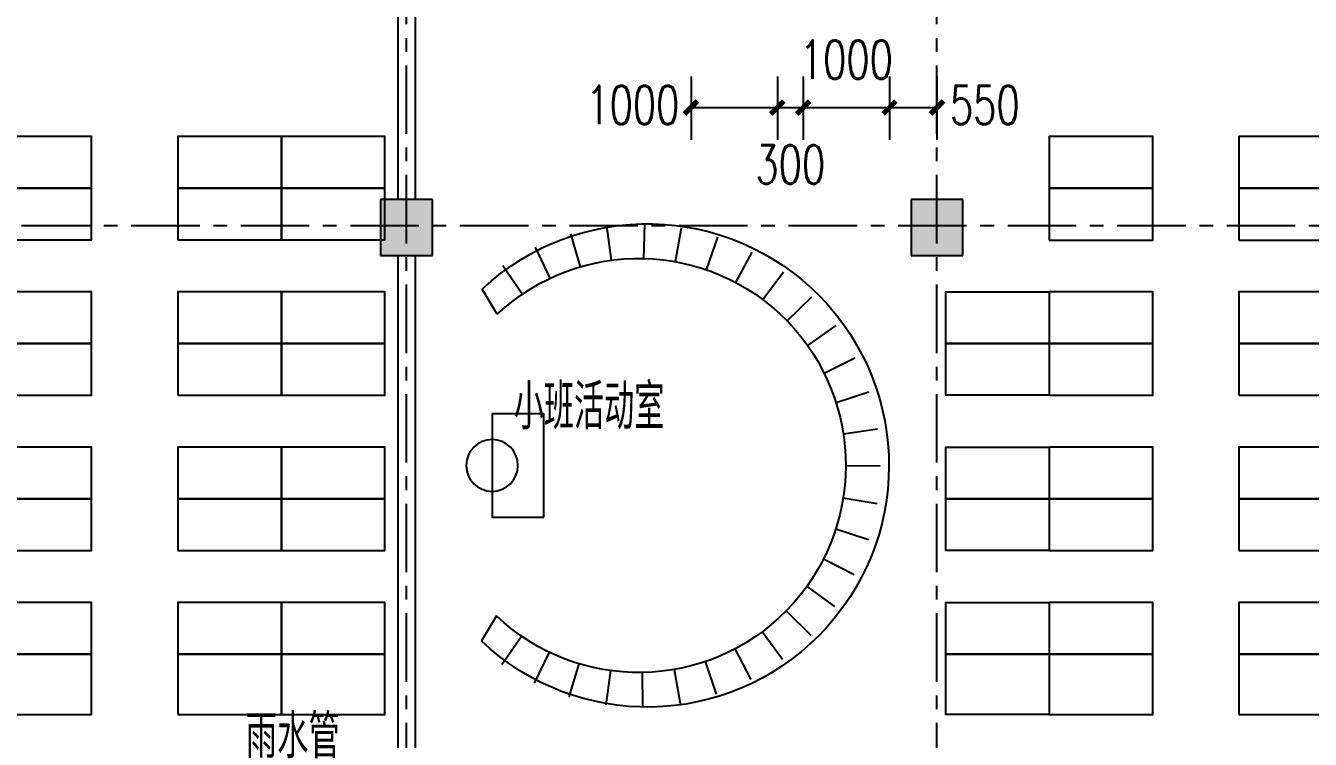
# Model space of a CAD drawing. Header units: millimetres. Extents: x -1048436 to -185795, y -983427 to 400387.
# Drawn here: x -715326 to -700435, y -444474 to -436204 of the extents above; entities that cross this region are included whole.
import ezdxf

# ---------------------------------------------------------------- set-up
doc = ezdxf.new("R2010")
doc.units = ezdxf.units.MM
doc.header["$LTSCALE"] = 500
doc.linetypes.add('一层轴网$0$CENTER', pattern=[50.8, 31.75, -6.35, 6.35, -6.35])
for name, color, linetype in [('COLUMN', 254, 'Continuous'), ('PUB_DIM', 3, 'Continuous'), ('PUB_HATCH', 8, 'Continuous'), ('PUB_TEXT', 7, 'Continuous'), ('一层轴网$0$建-轴线', 1, '一层轴网$0$CENTER'), ('建-墙', 254, 'Continuous'), ('建-家具', 8, 'Continuous'), ('建-文字', 4, 'Continuous'), ('景-平面-绿化填充', 56, 'Continuous')]:
    doc.layers.add(name, color=color, linetype=linetype)
doc.styles.add('_TCH_DIM', font='SIMPLEX', dxfattribs={"bigfont": 'GBCBIG'})
doc.styles.add('_TCH_DIM_T3', font='SIMPLEX', dxfattribs={"width": 0.705882, "bigfont": 'GBCBIG'})
doc.styles.add('XD2008', font='xd-hzs.shx', dxfattribs={"width": 0.7, "bigfont": 'xd-hztxt.shx'})
doc.dimstyles.new('_TCH_ARCH&&150', dxfattribs={"dimtxt": 446.25, "dimasz": 150, "dimexe": 375, "dimexo": 450, "dimgap": 150, "dimtad": 1, "dimdec": 0, "dimzin": 0, "dimdsep": 46, "dimtxsty": '_TCH_DIM_T3', "dimblk": 'ARCHTICK', "dimcen": 0.09, "dimclrt": 7, "dimazin": 2, "dimtfac": 1, "dimtdec": 0, "dimtix": 1, "dimtmove": 2, "dimatfit": 3, "dimldrblk": 'ARCHTICK', "dimfxl": 1, "dimtolj": 1, "dimtzin": 0, "dimarcsym": 0})

# ---------------------------------------------------------------- blocks, each defined once
blk = doc.blocks.new('tjytk')
at = {"layer": '建-家具'}
for p, q in [((22707351, -4836232), (22707280, -4835838)), ((22707711, -4835794), (22707720, -4836194)), ((22708092, -4836214), (22708144, -4835818)), ((22706991, -4836326), (22706860, -4835948)), ((22708568, -4835908), (22708455, -4836292)), ((22706650, -4836474), (22706462, -4836121)), ((22708803, -4836424), (22708974, -4836063)), ((22709350, -4836278), (22709125, -4836609)), ((22706096, -4836353), (22706336, -4836673)), ((22706057, -4836919), (22705771, -4836639)), ((22709416, -4836841), (22709589, -4836549)), ((22705493, -4836973), (22705819, -4837204)), ((22705628, -4837523), (22705270, -4837345)), ((22705107, -4837746), (22705488, -4837867)), ((22705404, -4838229), (22705008, -4838169)), ((22704976, -4838601), (22705376, -4838600)), ((22705406, -4838971), (22705011, -4839034)), ((22705112, -4839455), (22705492, -4839332)), ((22705634, -4839676), (22705277, -4839856)), ((22705502, -4840227), (22705827, -4839994)), ((22706066, -4840278), (22705781, -4840559)), ((22709425, -4840337), (22709600, -4840628)), ((22706109, -4840843), (22706347, -4840522)), ((22709363, -4840900), (22709136, -4840571)), ((22706662, -4840719), (22706476, -4841074)), ((22708814, -4840757), (22708988, -4841118)), ((22706875, -4841245), (22707003, -4840866)), ((22707364, -4840958), (22707295, -4841352)), ((22708583, -4841275), (22708468, -4840892)), ((22707727, -4841393), (22707734, -4840993)), ((22708105, -4840971), (22708159, -4841367))]:
    blk.add_line(p, q, dxfattribs=at)
at = {"layer": '建-家具', "elevation": 0}
blk.add_lwpolyline([(22708876, -4839194), (22708876, -4837994), (22709476, -4837994), (22709476, -4839194)], close=True, dxfattribs=at)
at = {"layer": '建-家具'}
blk.add_circle((22709476, -4838594), 300, dxfattribs=at)
for centre, radius in [((22707676, -4838594), 2800), ((22707776, -4838594), 2400)]:
    blk.add_arc(centre, radius, 46.9055, 313.4094, dxfattribs=at)
blk = doc.blocks.new('A$C3D0C7A98')
at = {"layer": '建-家具'}
for points in [[(-5000, 6730), (-6200, 6730), (-6200, 7330), (-5000, 7330)], [(-3800, 6730), (-5000, 6730), (-5000, 7330), (-3800, 7330)], [(-5000, 6130), (-6200, 6130), (-6200, 6730), (-5000, 6730)], [(-3800, 6130), (-5000, 6130), (-5000, 6730), (-3800, 6730)], [(-5000, 4930), (-6200, 4930), (-6200, 5530), (-5000, 5530)], [(-3800, 4930), (-5000, 4930), (-5000, 5530), (-3800, 5530)], [(-5000, 4330), (-6200, 4330), (-6200, 4930), (-5000, 4930)], [(-3800, 4330), (-5000, 4330), (-5000, 4930), (-3800, 4930)], [(-5000, 3130), (-6200, 3130), (-6200, 3730), (-5000, 3730)], [(-3800, 3130), (-5000, 3130), (-5000, 3730), (-3800, 3730)], [(-5000, 2530), (-6200, 2530), (-6200, 3130), (-5000, 3130)], [(-3800, 2530), (-5000, 2530), (-5000, 3130), (-3800, 3130)], [(-5000, 1330), (-6200, 1330), (-6200, 1930), (-5000, 1930)], [(-3800, 1330), (-5000, 1330), (-5000, 1930), (-3800, 1930)], [(-5000, 630), (-6200, 630), (-6200, 1330), (-5000, 1330)], [(-3800, 630), (-5000, 630), (-5000, 1330), (-3800, 1330)]]:
    blk.add_lwpolyline(points, close=True, dxfattribs=at)
at = {"layer": '建-家具', "elevation": 0}
for points in [[(-1600, 6730), (-2800, 6730), (-2800, 7330), (-1600, 7330)], [(-1600, 6130), (-2800, 6130), (-2800, 6730), (-1600, 6730)], [(-1600, 4930), (-2800, 4930), (-2800, 5530), (-1600, 5530)], [(-1600, 4930), (-400, 4930), (-400, 5530), (-1600, 5530)], [(-1600, 4330), (-2800, 4330), (-2800, 4930), (-1600, 4930)], [(-1600, 4330), (-400, 4330), (-400, 4930), (-1600, 4930)], [(-1600, 3130), (-2800, 3130), (-2800, 3730), (-1600, 3730)], [(-1600, 3130), (-400, 3130), (-400, 3730), (-1600, 3730)], [(-1600, 2530), (-2800, 2530), (-2800, 3130), (-1600, 3130)], [(-1600, 2530), (-400, 2530), (-400, 3130), (-1600, 3130)], [(-1600, 1330), (-2800, 1330), (-2800, 1930), (-1600, 1930)], [(-1600, 1330), (-400, 1330), (-400, 1930), (-1600, 1930)], [(-1600, 630), (-2800, 630), (-2800, 1330), (-1600, 1330)], [(-1600, 630), (-400, 630), (-400, 1330), (-1600, 1330)]]:
    blk.add_lwpolyline(points, close=True, dxfattribs=at)
at = {"layer": '建-家具', "linetype": 'Continuous', "extrusion": (0, 0, -1), "xscale": -1, "zscale": -1}
blk.add_blockref('tjytk', (22704618, 4842111), dxfattribs=at)
blk = doc.blocks.new('fdhgh')
at = {"layer": '景-平面-绿化填充'}
h = blk.add_hatch(dxfattribs=at)
h.set_pattern_fill('GRASS', color=256, scale=500, style=0)
h.set_pattern_definition([(90, (-26937.1, -803185.1), (-997.7955, 997.7955), [264.5807, -1731.0102]), (45, (-26937.1, -803185.1), (-997.7962, 997.7962), [264.5807, -1146.5161]), (135, (-26937.1, -803185.1), (-997.7962, -997.7962), [264.5807, -1146.5161])])
edge = h.paths.add_edge_path()
edge.add_line((-1391918, -533384), (-1391918, -500074))
edge.add_line((-1391918, -500074), (-1392920, -492192))
edge.add_line((-1392920, -492192), (-1460021, -492192))
edge.add_line((-1460021, -492192), (-1460021, -494283))
edge.add_arc((-1458021, -494283), 2000, 180, 270)
edge.add_line((-1458021, -496283), (-1434821, -496283))
edge.add_line((-1434821, -496283), (-1434821, -501283))
edge.add_line((-1434821, -501283), (-1452821, -501283))
edge.add_line((-1452821, -501283), (-1452821, -499283))
edge.add_line((-1452821, -499283), (-1458021, -499283))
edge.add_arc((-1458021, -501283), 2000, 90, 180)
edge.add_line((-1460021, -501283), (-1460021, -502283))
edge.add_line((-1460021, -502283), (-1406458, -502283))
edge.add_line((-1406458, -502283), (-1405476, -509988))
edge.add_line((-1405476, -509988), (-1405271, -509962))
edge.add_arc((-1405406, -508971), 1000, 277.7235, 360)
edge.add_line((-1404406, -508971), (-1404666, -506861))
edge.add_line((-1404666, -506861), (-1395440, -505688))
edge.add_line((-1395440, -505688), (-1393762, -518881))
edge.add_line((-1393762, -518881), (-1399615, -519626))
edge.add_arc((-1399489, -520618), 1000, 97.2475, 187.2475)
edge.add_line((-1400481, -520744), (-1400418, -521240))
edge.add_line((-1400418, -521240), (-1393573, -520369))
edge.add_line((-1393573, -520369), (-1391918, -533384))
edge = h.paths.add_edge_path()
edge.add_line((-1460644, -592730), (-1436235, -592730))
edge.add_line((-1436235, -592730), (-1436235, -590271))
edge.add_line((-1436235, -590271), (-1440973, -590271))
edge.add_line((-1440973, -590271), (-1440973, -582660))
edge.add_line((-1440973, -582660), (-1449771, -582659))
edge.add_line((-1449771, -582659), (-1449771, -583259))
edge.add_line((-1449771, -583259), (-1463873, -583259))
edge.add_line((-1463873, -583259), (-1463873, -584960))
edge.add_line((-1463873, -584960), (-1474580, -584960))
edge.add_line((-1474580, -584960), (-1476321, -583426))
edge.add_line((-1476321, -583426), (-1476321, -574192))
edge.add_line((-1476321, -574192), (-1481371, -574192))
edge.add_line((-1481371, -574192), (-1481371, -577350))
edge.add_arc((-1472371, -577350), 9000, 180, 247.0886)
edge.add_line((-1475875, -585640), (-1464599, -590406))
edge.add_arc((-1467358, -599627), 9626, 45.7713, 73.3481, ccw=False)
blk = doc.blocks.new('一层轴网')
at = {"layer": '一层轴网$0$建-轴线', "ltscale": 0.05}
blk.add_line((-2650, 66576.4), (54751.3, 66576.4), dxfattribs=at)
for points in [[(42450, 57476.4), (42450, 82276.4)], [(48600, 57476.4), (48600, 82276.4)]]:
    blk.add_lwpolyline(points, dxfattribs=at)
blk = doc.blocks.new('A$C06EE1D4D')
at = {"layer": 'PUB_TEXT', "style": '_TCH_DIM'}
blk.add_text('雨水管', height=506.4, dxfattribs=at).set_placement((109043, 95826))
blk = doc.blocks.new('_ArchTick')
at = {"color": 0, "linetype": 'ByBlock', "const_width": 0.4}
blk.add_lwpolyline([(-0.5, -0.5), (0.5, 0.5)], dxfattribs=at)
blk = doc.blocks.new('*D1672')
at = {"layer": 'Defpoints', "color": 0, "transparency": 16777216}
for p in [(-707613, -436343), (-706613, -436343), (-706613, -437152)]:
    blk.add_point(p, dxfattribs=at)
at = {"layer": 'PUB_DIM', "color": 0, "lineweight": -2, "transparency": 16777216}
for p, q in [((-707613, -436793), (-707613, -437527)), ((-706613, -436793), (-706613, -437527)), ((-707613, -437152), (-706613, -437152))]:
    blk.add_line(p, q, dxfattribs=at)
at = {"layer": 'PUB_DIM', "color": 0, "lineweight": -2, "transparency": 16777216, "xscale": 150, "yscale": 150, "zscale": 150, "rotation": 180}
blk.add_blockref('_ArchTick', (-707613, -437152), dxfattribs=at)
at = {"layer": 'PUB_DIM', "color": 0, "lineweight": -2, "transparency": 16777216, "xscale": 150, "yscale": 150, "zscale": 150}
blk.add_blockref('_ArchTick', (-706613, -437152), dxfattribs=at)
at = {"layer": 'PUB_DIM', "color": 7, "transparency": 16777216, "insert": (-708288, -437122), "char_height": 446.2, "attachment_point": 5, "style": '_TCH_DIM_T3'}
blk.add_mtext('\\A1;1000', dxfattribs=at)
blk = doc.blocks.new('*D1673')
at = {"layer": 'Defpoints', "color": 0, "transparency": 16777216}
for p in [(-706613, -436343), (-706313, -436343), (-706313, -437152)]:
    blk.add_point(p, dxfattribs=at)
at = {"layer": 'PUB_DIM', "color": 0, "lineweight": -2, "transparency": 16777216}
for p, q in [((-706613, -436793), (-706613, -437527)), ((-706313, -436793), (-706313, -437527)), ((-706613, -437152), (-706313, -437152))]:
    blk.add_line(p, q, dxfattribs=at)
at = {"layer": 'PUB_DIM', "color": 0, "lineweight": -2, "transparency": 16777216, "xscale": 150, "yscale": 150, "zscale": 150, "rotation": 180}
blk.add_blockref('_ArchTick', (-706613, -437152), dxfattribs=at)
at = {"layer": 'PUB_DIM', "color": 0, "lineweight": -2, "transparency": 16777216, "xscale": 150, "yscale": 150, "zscale": 150}
blk.add_blockref('_ArchTick', (-706313, -437152), dxfattribs=at)
at = {"layer": 'PUB_DIM', "color": 7, "transparency": 16777216, "insert": (-706463, -437813), "char_height": 446.2, "attachment_point": 5, "style": '_TCH_DIM_T3'}
blk.add_mtext('\\A1;300', dxfattribs=at)
blk = doc.blocks.new('*D1674')
at = {"layer": 'Defpoints', "color": 0, "transparency": 16777216}
for p in [(-706313, -436343), (-705313, -436343), (-705313, -437152)]:
    blk.add_point(p, dxfattribs=at)
at = {"layer": 'PUB_DIM', "color": 0, "lineweight": -2, "transparency": 16777216}
for p, q in [((-706313, -436793), (-706313, -437527)), ((-705313, -436793), (-705313, -437527)), ((-706313, -437152), (-705313, -437152))]:
    blk.add_line(p, q, dxfattribs=at)
at = {"layer": 'PUB_DIM', "color": 0, "lineweight": -2, "transparency": 16777216, "xscale": 150, "yscale": 150, "zscale": 150, "rotation": 180}
blk.add_blockref('_ArchTick', (-706313, -437152), dxfattribs=at)
at = {"layer": 'PUB_DIM', "color": 0, "lineweight": -2, "transparency": 16777216, "xscale": 150, "yscale": 150, "zscale": 150}
blk.add_blockref('_ArchTick', (-705313, -437152), dxfattribs=at)
at = {"layer": 'PUB_DIM', "color": 7, "transparency": 16777216, "insert": (-705813, -436597), "char_height": 446.2, "attachment_point": 5, "style": '_TCH_DIM_T3'}
blk.add_mtext('\\A1;1000', dxfattribs=at)
blk = doc.blocks.new('*D1675')
at = {"layer": 'Defpoints', "color": 0, "transparency": 16777216}
for p in [(-705313, -436343), (-704763, -436343), (-704763, -437152)]:
    blk.add_point(p, dxfattribs=at)
at = {"layer": 'PUB_DIM', "color": 0, "lineweight": -2, "transparency": 16777216}
for p, q in [((-705313, -436793), (-705313, -437527)), ((-704763, -436793), (-704763, -437527)), ((-705313, -437152), (-704763, -437152))]:
    blk.add_line(p, q, dxfattribs=at)
at = {"layer": 'PUB_DIM', "color": 0, "lineweight": -2, "transparency": 16777216, "xscale": 150, "yscale": 150, "zscale": 150, "rotation": 180}
blk.add_blockref('_ArchTick', (-705313, -437152), dxfattribs=at)
at = {"layer": 'PUB_DIM', "color": 0, "lineweight": -2, "transparency": 16777216, "xscale": 150, "yscale": 150, "zscale": 150}
blk.add_blockref('_ArchTick', (-704763, -437152), dxfattribs=at)
at = {"layer": 'PUB_DIM', "color": 7, "transparency": 16777216, "insert": (-704208, -437122), "char_height": 446.2, "attachment_point": 5, "style": '_TCH_DIM_T3'}
blk.add_mtext('\\A1;550', dxfattribs=at)

msp = doc.modelspace()

# ---------------------------------------------------------------- hatches: boundary and pattern name
at = {"layer": 'PUB_HATCH'}
for points in [[(-711211.4, -438217.4), (-711211.4, -438867.4), (-710611.4, -438867.4), (-710611.4, -438217.4)], [(-705061.4, -438217.4), (-705061.4, -438867.4), (-704461.4, -438867.4), (-704461.4, -438217.4)]]:
    msp.add_hatch(color=256, dxfattribs=at).paths.add_polyline_path(points)

# ---------------------------------------------------------------- linework, layer by layer
at = {"layer": 'COLUMN'}
for p, q in [((-711211.4, -438217.4), (-711211.4, -438867.4)), ((-710611.4, -438217.4), (-711211.4, -438217.4)), ((-710611.4, -438867.4), (-710611.4, -438217.4)), ((-705061.4, -438217.4), (-705061.4, -438867.4)), ((-704461.4, -438217.4), (-705061.4, -438217.4)), ((-704461.4, -438867.4), (-704461.4, -438217.4)), ((-711211.4, -438867.4), (-710611.4, -438867.4)), ((-705061.4, -438867.4), (-704461.4, -438867.4))]:
    msp.add_line(p, q, dxfattribs=at)
at = {"layer": '建-墙'}
for p, q in [((-711010.6, -432517.1), (-711010.6, -438217.4)), ((-710810.6, -432517.5), (-710810.6, -438217.4)), ((-711010.6, -438867.4), (-711010.6, -444767.4)), ((-710810.6, -438867.4), (-710810.6, -444767.4))]:
    msp.add_line(p, q, dxfattribs=at)

# ---------------------------------------------------------------- block references
for name, p in [('fdhgh', (720308.8, 77265.7)), ('一层轴网', (-753362.7, -505094)), ('A$C06EE1D4D', (-821819.6, -540518.5))]:
    msp.add_blockref(name, p)
at = {"xscale": -1}
for p in [(-717361.8, -444817.1), (-705061.7, -444817.5)]:
    msp.add_blockref('A$C3D0C7A98', p, dxfattribs=at)

# ---------------------------------------------------------------- texts
at = {"layer": '建-文字', "style": 'XD2008', "width": 0.7}
msp.add_text('小班活动室', height=525, dxfattribs=at).set_placement((-709668.3, -440882))

# ---------------------------------------------------------------- dimensions: what is measured, and where the dimension line sits
at = {"layer": 'PUB_DIM'}
for base, p1, p2, picture, middle in [((-705312.7, -437151.8), (-706312.7, -436342.5), (-705312.7, -436342.5), '*D1674', (-705812.7, -436597.2)), ((-706612.7, -437151.8), (-707612.7, -436342.5), (-706612.7, -436342.5), '*D1672', (-708287.7, -437122.2)), ((-706312.7, -437151.8), (-706612.7, -436342.5), (-706312.7, -436342.5), '*D1673', (-706462.7, -437813)), ((-704762.7, -437151.8), (-705312.7, -436342.5), (-704762.7, -436342.5), '*D1675', (-704207.7, -437122.2))]:
    dim = msp.add_linear_dim(base=base, p1=p1, p2=p2, angle=0, dimstyle='_TCH_ARCH&&150', dxfattribs=at)
    dim.commit()
    dim.dimension.update_dxf_attribs({"geometry": picture, "text_midpoint": middle, "dimtype": 129})

doc.saveas('drawing.dxf')
